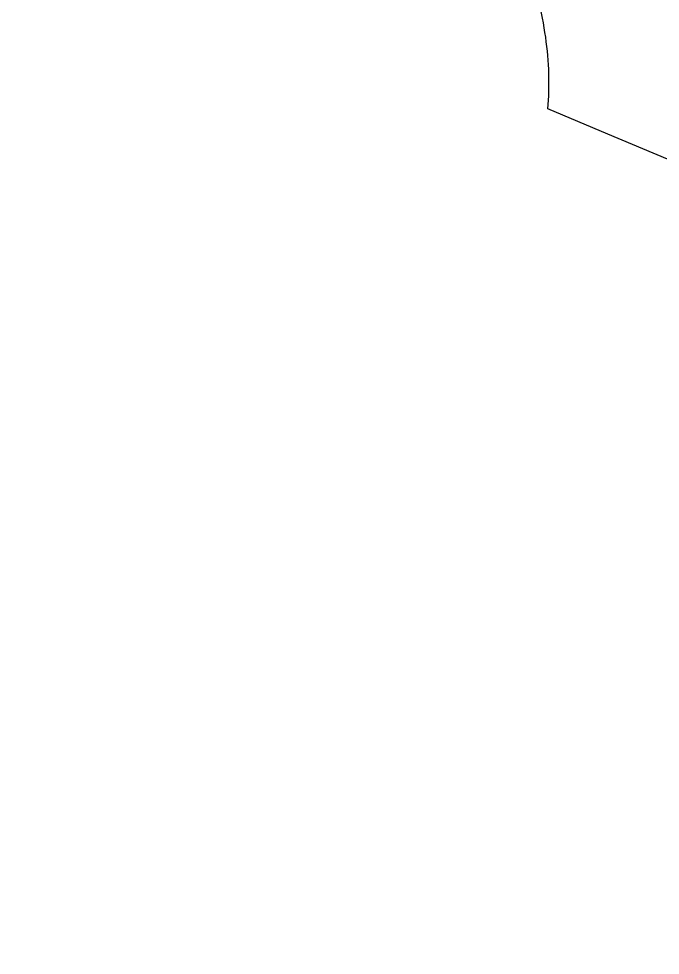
# Model space of a CAD drawing. Extents: x -13345 to 10098, y -1643 to 9113.
# Drawn here: x -9322.7823 to -9322.76294, y 3483.29358 to 3483.32183 of the extents above; entities that cross this region are included whole.
import ezdxf

# ---------------------------------------------------------------- set-up
doc = ezdxf.new("R2010")
doc.units = 0
doc.header["$LTSCALE"] = 192
doc.header["$MEASUREMENT"] = 0
doc.layers.add('UTILITIES-PLUMB', color=2, linetype='CONTINUOUS')

# ---------------------------------------------------------------- blocks, each defined once
blk = doc.blocks.new('OVL-II-2')
at = {"layer": 'UTILITIES-PLUMB'}
for points, knots in [([(5.168476, 15.966023), (5.178702, 15.957623), (5.187728, 15.950256), (5.196664, 15.942745), (5.205433, 15.935376), (5.214116, 15.927868), (5.222669, 15.920345), (5.235043, 15.909463), (5.247146, 15.898549), (5.258938, 15.887608), (5.292082, 15.856857), (5.322771, 15.825898), (5.350122, 15.794845), (5.35762, 15.786332), (5.364868, 15.777812), (5.371846, 15.769287), (5.41949, 15.711086), (5.454602, 15.652661), (5.471415, 15.594748), (5.472959, 15.58943), (5.474348, 15.584116), (5.475436, 15.579045), (5.476507, 15.574048), (5.477285, 15.569286), (5.478272, 15.563625)], [0, 0, 0, 0, 0.057752, 0.057752, 0.057752, 0.114424, 0.114424, 0.114424, 0.196412, 0.196412, 0.196412, 0.426866, 0.426866, 0.426866, 0.490042, 0.490042, 0.490042, 0.92136, 0.92136, 0.92136, 0.960968, 0.960968, 0.960968, 1, 1, 1, 1]), ([(5.184444, 15.793255), (5.184508, 15.79395), (5.184485, 15.794672), (5.18438, 15.795421), (5.184274, 15.796181), (5.184084, 15.796967), (5.183815, 15.797779), (5.180889, 15.806619), (5.168672, 15.818466), (5.154575, 15.831359), (5.15251, 15.833247), (5.150405, 15.835158), (5.148073, 15.83722), (5.139567, 15.844739), (5.128045, 15.854259), (5.11911, 15.861551), (5.115932, 15.864145), (5.11308, 15.866457), (5.110268, 15.868725), (5.108324, 15.870294), (5.106399, 15.871841), (5.104397, 15.873447), (5.102357, 15.875083), (5.100238, 15.87678), (5.097938, 15.878621)], [0, 0, 0, 0, 0.039032, 0.039032, 0.039032, 0.07864, 0.07864, 0.07864, 0.509958, 0.509958, 0.509958, 0.573134, 0.573134, 0.573134, 0.803588, 0.803588, 0.803588, 0.885576, 0.885576, 0.885576, 0.942248, 0.942248, 0.942248, 1, 1, 1, 1]), ([(5.478272, 15.563625), (5.41722, 15.621386), (5.382535, 15.662586), (5.343728, 15.69745), (5.30492, 15.732314), (5.261989, 15.760841), (5.184444, 15.793255)], [0, 0, 0, 0, 0.5, 0.5, 0.5, 1, 1, 1, 1])]:
    blk.add_open_spline(points, degree=3, knots=knots, dxfattribs=at)

msp = doc.modelspace()

# ---------------------------------------------------------------- block references
at = {"layer": 'UTILITIES-PLUMB'}
msp.add_blockref('OVL-II-2', (-9327.950777, 3467.525855), dxfattribs=at)

doc.saveas('drawing.dxf')
